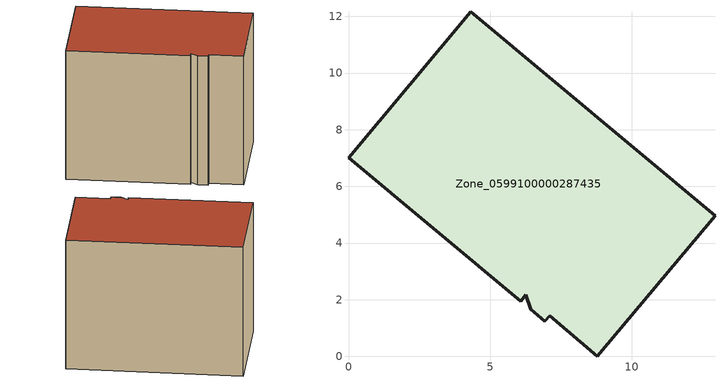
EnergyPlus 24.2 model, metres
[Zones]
Zone_0599100000287435
 floor ground (C_G): 6.93,1.25 6.44,1.66 6.25,2.17 6.08,1.96 0,7.01 4.31,12.17 12.93,4.97 8.78,0 7.1,1.44 z0
 wall outside (C_F): 4.31,12.17 0,7.01 6.08,1.96 6.25,2.17 6.44,1.66 6.93,1.25 7.1,1.44 8.78,0 12.93,4.97 4.31,12.17 z0:8.93
 roof outside (C_R): 6.44,1.66 6.93,1.25 7.1,1.44 8.78,0 12.93,4.97 4.31,12.17 0,7.01 6.08,1.96 6.25,2.17 z8.93
[BUILDING]
Pand.0599100000287435: North Axis=0; Terrain=City; Loads Convergence Tolerance Value=0.04; Temperature Convergence Tolerance Value=0.4; Solar Distribution=FullExterior; Maximum Number of Warmup Days=25; Minimum Number of Warmup Days=1
[Site:Location]
Rotterdam.The.Hague.AP_ZH_NLD Design_Conditions: Latitude=51.96; Longitude=4.45; Time Zone=1; Elevation=-4.5
[SITE:GROUNDTEMPERATURE:BUILDINGSURFACE]
18, 18, 18, 18, 18, 18, 18, 18, 18, 18, 18, 18
[MATERIAL] Thermal Absorptance=0.9; Solar Absorptance=0.7; Visible Absorptance=0.7
Name | Roughness | Thickness | Conductivity | Density | Specific Heat
G.TC.1946-1964 | MediumSmooth | 0.15 | 1 | 540 | 1210
F.TC.1946-1964 | Rough | 0.3 | 0.857143 | 1920 | 840
R.TC.1946-1964 | MediumRough | 0.2 | 0.235294 | 1500 | 1000
[CONSTRUCTION]
C_G: G.TC.1946-1964
C_F: F.TC.1946-1964
C_R: R.TC.1946-1964
[ZONE]
Zone_0599100000287435: Type=1; Multiplier=1; Ceiling Height=Autocalculate; Volume=Autocalculate; Floor Area=autocalculate; Part of Total Floor Area=Yes
[ZONEINFILTRATION:DESIGNFLOWRATE]
Infil_Zone_0599100000287435: Zone or ZoneList or Space or SpaceList=Zone_0599100000287435; Schedule=AlwaysOn; Design Flow Rate Calculation Method=Flow/Area; Flow Rate per Floor Area=0.003; Constant Term Coefficient=1; Temperature Term Coefficient=0; Velocity Term Coefficient=0; Velocity Squared Term Coefficient=0
[HVACTEMPLATE:ZONE:IDEALLOADSAIRSYSTEM]
Zone_0599100000287435: Maximum Heating Supply Air Temperature=50; Minimum Cooling Supply Air Temperature=13; Maximum Heating Supply Air Humidity Ratio=0.0156; Minimum Cooling Supply Air Humidity Ratio=0.0077; Heating Limit=NoLimit; Cooling Limit=NoLimit; Dehumidification Control Type=ConstantSensibleHeatRatio; Cooling Sensible Heat Ratio=0.7; Dehumidification Setpoint=60; Humidification Control Type=None; Humidification Setpoint=30; Outdoor Air Method=None; Outdoor Air Flow Rate per Person=0.00944; Outdoor Air Flow Rate per Zone Floor Area=0; Outdoor Air Flow Rate per Zone=0; Demand Controlled Ventilation Type=None; Outdoor Air Economizer Type=NoEconomizer; Heat Recovery Type=None; Sensible Heat Recovery Effectiveness=0.7; Latent Heat Recovery Effectiveness=0.65
[ZONECONTROL:THERMOSTAT]
ThermostatControl_Zone_0599100000287435: Zone or ZoneList=Zone_0599100000287435; Control Type Schedule=DualSetpointControlType; Control 1=Thermostat_Zone_0599100000287435; Temperature Difference Between Cutout And Setpoint=0
[THERMOSTATSETPOINT:DUALSETPOINT]
Thermostat_Zone_0599100000287435: Heating Setpoint Temperature Schedule=HeatingSetpoint_Zone_0599100000287435; Cooling Setpoint Temperature Schedule=CoolingSetpoint_Zone_0599100000287435
[SCHEDULE:COMPACT]
HeatingSetpoint_Zone_0599100000287435: Through: 12/31, For: AllDays, Until: 24:00, 21
CoolingSetpoint_Zone_0599100000287435: Through: 12/31, For: AllDays, Until: 24:00, 24
DualSetpointControlType: Through: 12/31, For: AllDays, Until: 24:00, 4
AlwaysOn: Through: 12/31, For: AllDays, Until: 24:00, 1
